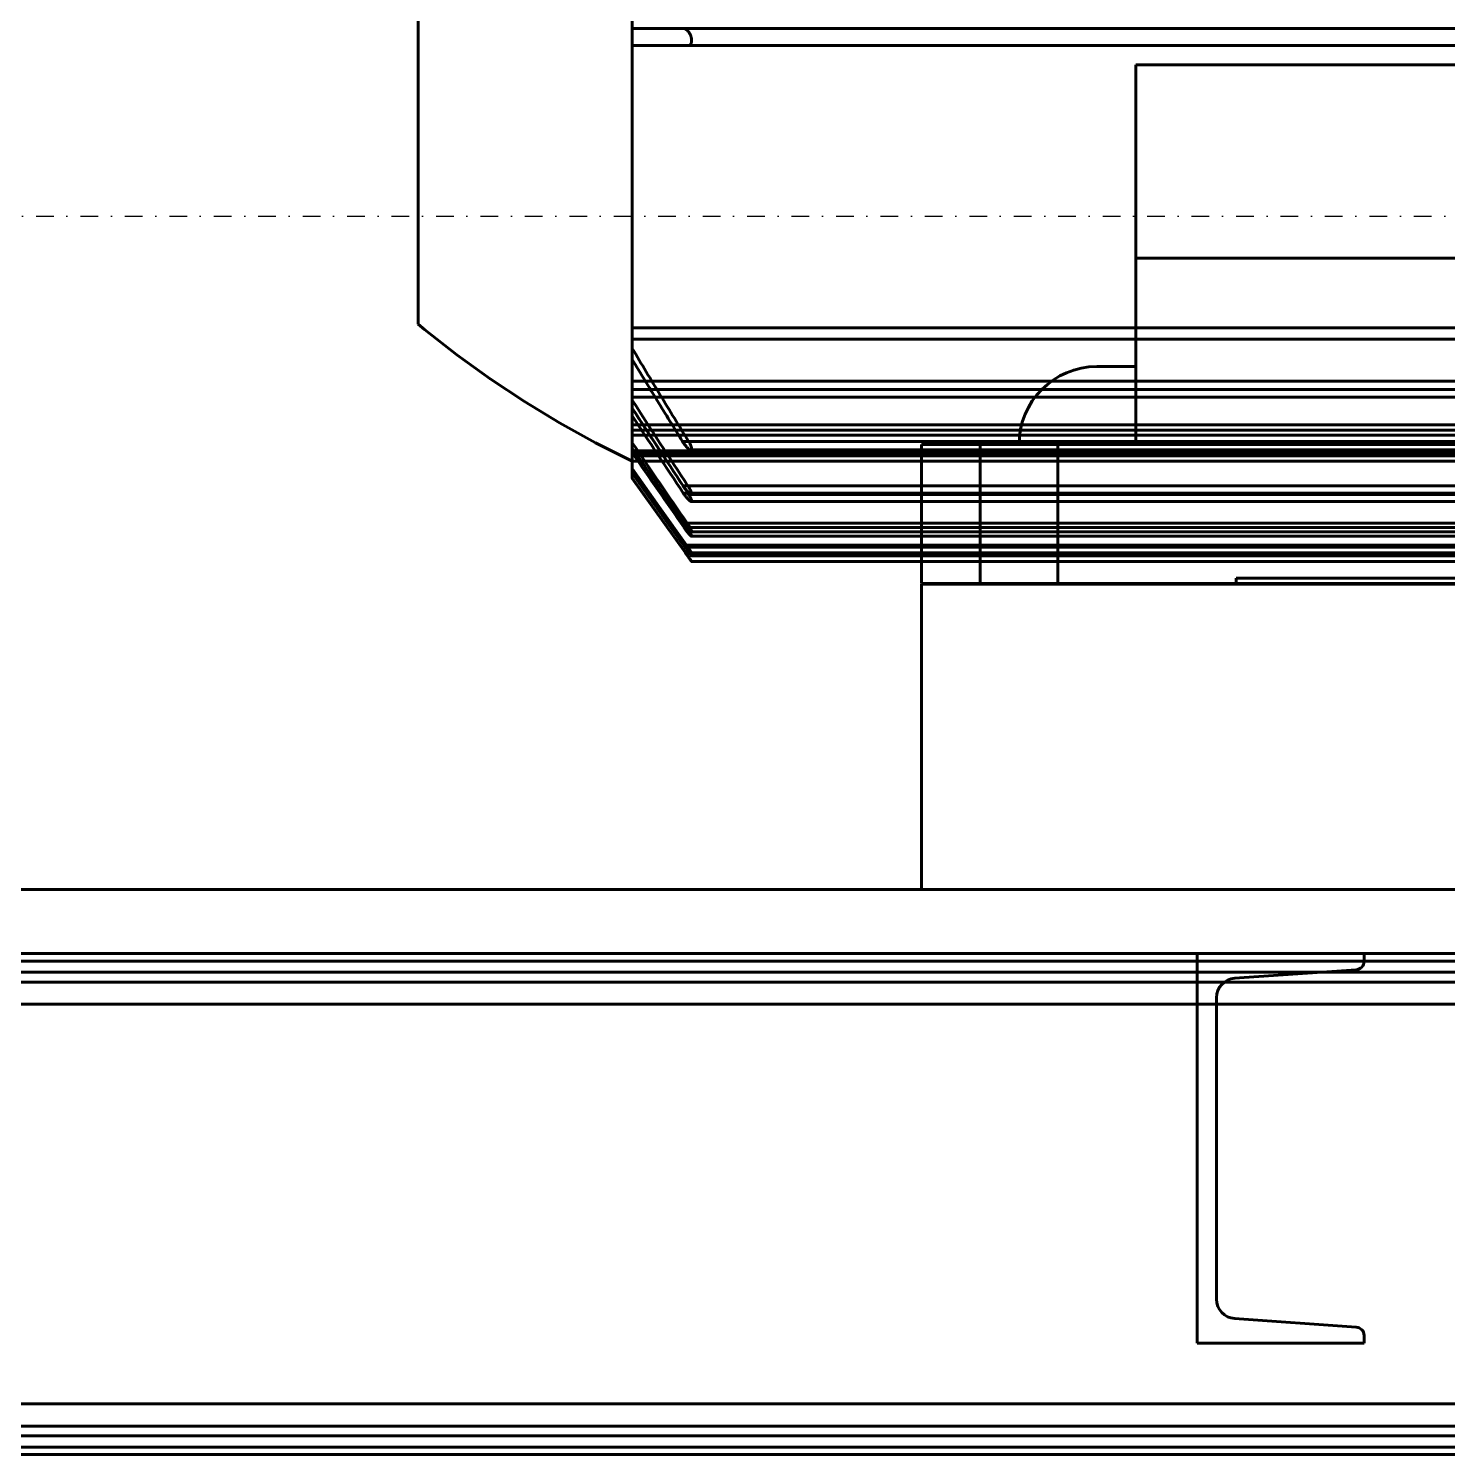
# Model space of a CAD drawing. Header units: millimetres. Extents: x -1437 to 2444, y -445 to 905.
# Drawn here: x 1100 to 1610, y -445 to 68 of the extents above; entities that cross this region are included whole.
import ezdxf

# ---------------------------------------------------------------- set-up
doc = ezdxf.new("R2010")
doc.units = ezdxf.units.MM
doc.linetypes.add('虛線圓點', pattern=[15.875, 6.35, -4.7625, 0, -4.7625])
doc.layers.add('A-FLOR-LEVL', color=51, linetype='Continuous', lineweight=30)
doc.layers.add('G-IMPT', color=8, linetype='Continuous', lineweight=40)

# ---------------------------------------------------------------- blocks, each defined once
blk = doc.blocks.new('A3-PCW-PUMP-300X250_dwg_11_PART_ligp6vd3nh57nxv0ca5b7lvza________in_ASM_CPKN_3e_250_400-7417975-前')
at = {"layer": 'G-IMPT', "lineweight": 60}
for p, q in [((1240, -38.76), (1240, 183)), ((1317, 99.84), (1317, 67.5)), ((1317, 67.5), (1317, 61.34)), ((1317, 67.5), (1317, 61.34)), ((1335.29, 67.5), (1317, 67.5)), ((2073.6, 67.5), (1317, 67.5)), ((1335.29, 67.5), (1317, 67.5)), ((1317, 67.5), (2073.6, 67.5)), ((1317, 67.5), (1317, 61.34)), ((1317, 67.5), (1317, 61.34)), ((2055.31, 67.5), (1335.29, 67.5)), ((1335.29, 67.5), (2055.31, 67.5)), ((1335.29, 67.5), (2055.31, 67.5)), ((1317, 61.34), (1317, -40.04)), ((1317, 61.34), (1317, -59.2)), ((1317, 61.34), (1337.01, 61.34)), ((1317, 61.34), (2073.6, 61.34)), ((1317, 61.34), (1337.01, 61.34)), ((2073.6, 61.34), (1317, 61.34)), ((1337.01, 61.34), (2053.59, 61.34)), ((1337.01, 61.34), (2053.59, 61.34)), ((1337.01, 61.34), (2053.59, 61.34)), ((1843, 54.46), (1498, 54.46)), ((1498, 54.46), (1498, -15.09)), ((1498, 54.46), (1843, 54.46)), ((1498, 54.46), (1498, -15.09)), ((1498, 54.46), (1498, -82)), ((1498, -82), (1498, 54.46)), ((1498, -15.09), (1843, -15.09)), ((1843, -15.09), (1498, -15.09)), ((1498, -54), (1498, -15.09)), ((1498, -15.09), (1498, -54)), ((1317, -40.04), (1317, -44.17)), ((1317, -47.49), (1317, -40.04)), ((1317, -40.04), (2073.6, -40.04)), ((1317, -44.17), (1317, -62.2)), ((2073.6, -44.17), (1317, -44.17)), ((1317, -44.17), (1317, -51.48)), ((1317, -47.49), (1317, -51.48)), ((1484, -54), (1498, -54)), ((1498, -54), (1484, -54)), ((1484, -54), (1498, -54)), ((1498, -54), (1484, -54)), ((1498, -82), (1498, -54)), ((1498, -54), (1498, -82)), ((1317, -59.2), (1317, -62.2)), ((2073.6, -59.2), (1317, -59.2)), ((1317, -59.2), (1317, -66.08)), ((1317, -62.2), (1317, -65.01)), ((1317, -62.2), (1317, -74.97)), ((1317, -68.99), (1317, -62.2)), ((1317, -62.2), (2073.6, -62.2)), ((2073.6, -62.2), (1317, -62.2)), ((1317, -62.2), (1317, -68.99)), ((1317, -65.01), (1317, -76.87)), ((2073.6, -65.01), (1317, -65.01)), ((1317, -65.01), (1317, -71.72)), ((1317, -68.99), (1317, -66.08)), ((1317, -68.99), (1317, -71.72)), ((1317, -74.97), (1317, -76.87)), ((2073.6, -74.97), (1317, -74.97)), ((1317, -74.97), (1317, -81.43)), ((1317, -76.87), (1317, -78.62)), ((1317, -76.87), (1317, -84.34)), ((1317, -83.29), (1317, -76.87)), ((1317, -76.87), (2073.6, -76.87)), ((1317, -83.29), (1317, -76.87)), ((1317, -76.87), (2073.6, -76.87)), ((1317, -78.62), (1317, -85.29)), ((2073.6, -78.62), (1317, -78.62)), ((1317, -78.62), (1317, -85)), ((1317, -81.43), (1317, -83.29)), ((2055.54, -80.89), (1335.06, -80.89)), ((2053.36, -80.89), (1337.24, -80.89)), ((1999, -82), (1421, -82)), ((1421, -82), (1456, -82)), ((1421, -132), (1421, -82)), ((1421, -82), (1456, -82)), ((1421, -82), (1421, -132)), ((1421, -132), (1421, -82)), ((1999, -82), (1421, -82)), ((1421, -132), (1421, -82)), ((1442, -82), (1442, -132)), ((1442, -82), (1442, -132)), ((1442, -82), (1456, -82)), ((1442, -82), (1456, -82)), ((1470, -82), (1456, -82)), ((1470, -82), (1456, -82)), ((1470, -82), (1456, -82)), ((1470, -82), (1456, -82)), ((1456, -82), (1498, -82)), ((1498, -82), (1456, -82)), ((1470, -132), (1470, -82)), ((1470, -132), (1470, -82)), ((1498, -82), (1843, -82)), ((1498, -82), (1843, -82)), ((1317, -83.29), (1317, -85)), ((1317, -84.34), (1317, -85.29)), ((1317, -84.34), (2073.6, -84.34)), ((1317, -90.58), (1317, -84.34)), ((1317, -85.29), (1317, -86.1)), ((1317, -85.29), (1317, -87.97)), ((1317, -91.51), (1317, -85.29)), ((1317, -85.29), (2073.6, -85.29)), ((1317, -91.51), (1317, -85.29)), ((1317, -85.29), (2073.6, -85.29)), ((1317, -86.1), (1317, -88.04)), ((2073.6, -86.1), (1317, -86.1)), ((1317, -86.1), (1317, -92.31)), ((1338.06, -83.97), (2052.54, -83.97)), ((1317, -87.97), (1317, -88.04)), ((2073.6, -87.97), (1317, -87.97)), ((1317, -87.97), (1317, -94.13)), ((1317, -94.2), (1317, -88.04)), ((1317, -88.04), (2073.6, -88.04)), ((1317, -90.58), (1317, -91.51)), ((1317, -91.51), (1317, -92.31)), ((1317, -94.13), (1317, -94.2)), ((1317, -94.2), (1336.13, -120.98)), ((1336.13, -120.98), (1317, -94.2)), ((1335.29, -96.92), (2055.31, -96.92)), ((2053.59, -96.92), (1337.01, -96.92)), ((2055.26, -99.45), (1335.34, -99.45)), ((1336.97, -99.45), (2053.63, -99.45)), ((1338.17, -100), (2052.43, -100)), ((1338.19, -102.53), (2052.41, -102.53)), ((1335.57, -110.26), (2055.03, -110.26)), ((1335.62, -111.88), (2054.98, -111.88)), ((2053.91, -111.88), (1336.69, -111.88)), ((1336.73, -110.26), (2053.87, -110.26)), ((1338.26, -113.34), (2052.33, -113.34)), ((1338.28, -114.96), (2052.32, -114.96)), ((1335.85, -118.14), (2054.75, -118.14)), ((1335.9, -118.93), (2054.7, -118.93)), ((2054.47, -120.98), (1336.13, -120.98)), ((1336.18, -120.98), (2054.42, -120.98)), ((2054.19, -118.93), (1336.41, -118.93)), ((2054.15, -118.14), (1336.45, -118.14)), ((1338.32, -121.22), (2052.28, -121.22)), ((1338.33, -122.01), (2052.27, -122.01)), ((1338.34, -124.06), (2052.26, -124.06)), ((1534, -132), (1421, -132)), ((1421, -132), (1534, -132)), ((1534, -132), (1421, -132)), ((1421, -132), (1534, -132)), ((1999, -132.25), (1421, -132.25)), ((1421, -132.25), (1999, -132.25)), ((1421, -132.25), (1999, -132.25)), ((1421, -242), (1421, -132.25)), ((1421, -242), (1421, -132.25)), ((1421, -242), (1421, -132.25)), ((1421, -242), (1421, -132.25)), ((1999, -132.25), (1421, -132.25)), ((1534, -132), (1423, -132)), ((1423, -132), (1534, -132)), ((1423, -132.25), (1423, -132)), ((1423, -132), (1423, -132.25)), ((1423, -132), (1534, -132)), ((1534, -132), (1423, -132)), ((1423, -132.25), (1423, -132)), ((1423, -132.25), (1423, -132)), ((1997, -132.25), (1423, -132.25)), ((1423, -132.25), (1997, -132.25)), ((1997, -132.25), (1423, -132.25)), ((1423, -132.25), (1997, -132.25)), ((1442, -132), (1456, -132)), ((1442, -132), (1456, -132)), ((1456, -132), (1470, -132)), ((1456, -132), (1470, -132)), ((1534, -130), (1534, -132)), ((1829, -130), (1534, -130)), ((1534, -132), (1534, -130)), ((1534, -130), (1829, -130)), ((1534, -130), (1829, -130)), ((1534, -132), (1534, -130)), ((1829, -130), (1534, -130)), ((1534, -130), (1534, -132)), ((1534, -132), (1829, -132)), ((1829, -132), (1534, -132)), ((1534, -132), (1829, -132)), ((1829, -132), (1534, -132)), ((1421, -242), (1999, -242)), ((1999, -242), (1421, -242)), ((1999, -242), (1421, -242)), ((1999, -242), (1421, -242))]:
    blk.add_line(p, q, dxfattribs=at)
at = {"layer": 'G-IMPT', "lineweight": 60, "flags": 128}
for points in [[(1317, -88.04), (1303.79, -81.41), (1290.85, -74.25), (1278.21, -66.58), (1265.89, -58.42), (1253.91, -49.76), (1242.28, -40.64), (1240, -38.76)], [(1336.45, -118.14), (1326.72, -104.36), (1317, -90.58)], [(1335.85, -118.14), (1326.42, -104.83), (1317, -91.51)], [(1336.41, -118.93), (1326.7, -105.22), (1317, -91.51)], [(1317, -92.31), (1326.45, -105.62), (1335.9, -118.93)], [(1317, -94.13), (1326.59, -107.56), (1336.18, -120.98)]]:
    blk.add_lwpolyline(points, dxfattribs=at)
at = {"layer": 'G-IMPT', "lineweight": 60}
for centre, radius, start, end in [((1484, -82), 28, 90, 180), ((1484, -82), 28, 90, 180), ((1484, -82), 28, 90, 180), ((1484, -82), 28, 90, 180), ((4636.49, 2065.6), 3945.01, 212.70734, 213.24131), ((4975.53, 2307.57), 4362.66, 213.00752, 213.44599), ((5020.75, 2337.11), 4416.68, 213.0094, 213.48185), ((5423.87, 2624.87), 4913.05, 213.28919, 213.67685), ((8635.17, 4906.14), 8856.16, 214.275734, 214.501764), ((9815.35, 5749.02), 10307.17, 214.461327, 214.643372), ((9883.44, 5795.86), 10389.81, 214.461828, 214.653236), ((11397.01, 6876.89), 12250.49, 214.631366, 214.784299)]:
    blk.add_arc(centre, radius, start, end, dxfattribs=at)
for points, knots in [([(1335.29, 67.5), (1335.41, 67.5), (1335.63, 67.47), (1335.92, 67.38), (1336.15, 67.26), (1336.33, 67.16), (1336.5, 67.04), (1336.67, 66.9), (1336.84, 66.74), (1337.01, 66.57), (1337.17, 66.38), (1337.33, 66.18), (1337.48, 65.96), (1337.62, 65.73), (1337.76, 65.48), (1337.88, 65.22), (1338, 64.95), (1338.1, 64.67), (1338.19, 64.38), (1338.25, 64.09), (1338.3, 63.79), (1338.34, 63.4), (1338.35, 62.94), (1338.28, 62.53), (1338.18, 62.24), (1338.1, 62.05), (1338, 61.88), (1337.89, 61.73), (1337.76, 61.61), (1337.63, 61.51), (1337.49, 61.43), (1337.29, 61.36), (1337.12, 61.34), (1337.01, 61.34)], [0, 0, 0, 0, 0.055556, 0.111111, 0.138889, 0.166667, 0.194444, 0.222222, 0.25, 0.277778, 0.305556, 0.333333, 0.361111, 0.388889, 0.416667, 0.444444, 0.472222, 0.5, 0.527778, 0.555556, 0.583333, 0.611111, 0.666667, 0.722222, 0.75, 0.777778, 0.805556, 0.833333, 0.861111, 0.888889, 0.916667, 0.944444, 1, 1, 1, 1]), ([(1337.01, 61.34), (1337.12, 61.34), (1337.29, 61.36), (1337.49, 61.43), (1337.63, 61.51), (1337.76, 61.61), (1337.89, 61.73), (1338, 61.87), (1338.1, 62.04), (1338.18, 62.24), (1338.28, 62.53), (1338.35, 62.94), (1338.34, 63.4), (1338.3, 63.79), (1338.25, 64.08), (1338.19, 64.37), (1338.1, 64.66), (1338, 64.95), (1337.88, 65.22), (1337.76, 65.48), (1337.62, 65.73), (1337.48, 65.96), (1337.33, 66.18), (1337.17, 66.38), (1337.01, 66.57), (1336.84, 66.74), (1336.67, 66.9), (1336.5, 67.04), (1336.33, 67.16), (1336.15, 67.26), (1335.92, 67.38), (1335.63, 67.47), (1335.41, 67.5), (1335.29, 67.5)], [0, 0, 0, 0, 0.055556, 0.083333, 0.111111, 0.138889, 0.166667, 0.194444, 0.222222, 0.25, 0.277778, 0.333333, 0.388889, 0.416667, 0.444444, 0.472222, 0.5, 0.527778, 0.555556, 0.583333, 0.611111, 0.638889, 0.666667, 0.694444, 0.722222, 0.75, 0.777778, 0.805556, 0.833333, 0.861111, 0.888889, 0.944444, 1, 1, 1, 1]), ([(1335.06, -80.89), (1335.17, -81.06), (1335.39, -81.39), (1335.67, -81.8), (1335.9, -82.1), (1336.07, -82.32), (1336.25, -82.53), (1336.42, -82.74), (1336.59, -82.93), (1336.76, -83.11), (1336.93, -83.27), (1337.1, -83.42), (1337.26, -83.56), (1337.41, -83.68), (1337.56, -83.78), (1337.7, -83.86), (1337.83, -83.92), (1337.95, -83.96), (1338.06, -83.98), (1338.15, -83.96), (1338.22, -83.92), (1338.3, -83.83), (1338.36, -83.65), (1338.33, -83.38), (1338.28, -83.12), (1338.22, -82.9), (1338.14, -82.67), (1338.05, -82.43), (1337.94, -82.18), (1337.82, -81.93), (1337.69, -81.67), (1337.51, -81.32), (1337.35, -81.06), (1337.24, -80.89)], [0, 0, 0, 0, 0.055556, 0.111111, 0.138889, 0.166667, 0.194444, 0.222222, 0.25, 0.277778, 0.305556, 0.333333, 0.361111, 0.388889, 0.416667, 0.444444, 0.472222, 0.5, 0.527778, 0.555556, 0.583333, 0.611111, 0.666667, 0.722222, 0.75, 0.777778, 0.805556, 0.833333, 0.861111, 0.888889, 0.916667, 0.944444, 1, 1, 1, 1]), ([(1335.29, -96.92), (1335.52, -97.26), (1335.97, -97.9), (1336.56, -98.64), (1337.01, -99.14), (1337.28, -99.41), (1337.48, -99.59), (1337.62, -99.71), (1337.76, -99.82), (1337.87, -99.89), (1337.95, -99.93), (1338.04, -99.97), (1338.15, -100), (1338.24, -100), (1338.3, -99.94), (1338.34, -99.84), (1338.35, -99.7), (1338.32, -99.52), (1338.25, -99.3), (1338.16, -99.04), (1338.02, -98.69), (1337.66, -97.97), (1337.3, -97.35), (1337.01, -96.92)], [0, 0, 0, 0, 0.111111, 0.222222, 0.277778, 0.333333, 0.361111, 0.388889, 0.416667, 0.444444, 0.461806, 0.479167, 0.513889, 0.548611, 0.583333, 0.618056, 0.652778, 0.6875, 0.722222, 0.756944, 0.791667, 0.861111, 1, 1, 1, 1]), ([(1335.34, -99.45), (1335.45, -99.61), (1335.68, -99.94), (1335.97, -100.34), (1336.2, -100.65), (1336.37, -100.87), (1336.55, -101.08), (1336.72, -101.28), (1336.88, -101.48), (1337.05, -101.66), (1337.21, -101.83), (1337.37, -101.98), (1337.52, -102.12), (1337.66, -102.25), (1337.8, -102.35), (1337.92, -102.43), (1338.02, -102.49), (1338.12, -102.53), (1338.21, -102.53), (1338.27, -102.51), (1338.31, -102.47), (1338.35, -102.37), (1338.34, -102.17), (1338.26, -101.89), (1338.16, -101.62), (1338.08, -101.41), (1337.97, -101.19), (1337.85, -100.95), (1337.72, -100.71), (1337.59, -100.46), (1337.45, -100.2), (1337.24, -99.87), (1337.08, -99.61), (1336.97, -99.45)], [0, 0, 0, 0, 0.055556, 0.111111, 0.138889, 0.166667, 0.194444, 0.222222, 0.25, 0.277778, 0.305556, 0.333333, 0.361111, 0.388889, 0.416667, 0.444444, 0.472222, 0.5, 0.527778, 0.555556, 0.583333, 0.611111, 0.666667, 0.722222, 0.75, 0.777778, 0.805556, 0.833333, 0.861111, 0.888889, 0.916667, 0.944444, 1, 1, 1, 1]), ([(1336.73, -110.26), (1336.85, -110.43), (1337.02, -110.67), (1337.23, -111.01), (1337.38, -111.25), (1337.53, -111.5), (1337.67, -111.74), (1337.81, -111.97), (1337.93, -112.19), (1338.03, -112.4), (1338.13, -112.6), (1338.21, -112.78), (1338.27, -112.93), (1338.32, -113.07), (1338.35, -113.22), (1338.34, -113.33), (1338.26, -113.35), (1338.15, -113.31), (1338.07, -113.26), (1337.96, -113.17), (1337.84, -113.07), (1337.71, -112.95), (1337.57, -112.81), (1337.43, -112.65), (1337.28, -112.48), (1337.11, -112.3), (1336.95, -112.1), (1336.79, -111.89), (1336.61, -111.68), (1336.44, -111.46), (1336.21, -111.15), (1335.92, -110.75), (1335.69, -110.43), (1335.57, -110.26)], [0, 0, 0, 0, 0.055556, 0.083333, 0.111111, 0.138889, 0.166667, 0.194444, 0.222222, 0.25, 0.277778, 0.305556, 0.333333, 0.361111, 0.388889, 0.444444, 0.5, 0.527778, 0.555556, 0.583333, 0.611111, 0.638889, 0.666667, 0.694444, 0.722222, 0.75, 0.777778, 0.805556, 0.833333, 0.861111, 0.888889, 0.944444, 1, 1, 1, 1]), ([(1335.62, -111.88), (1335.74, -112.04), (1335.97, -112.36), (1336.25, -112.76), (1336.48, -113.07), (1336.66, -113.29), (1336.83, -113.51), (1336.99, -113.71), (1337.16, -113.91), (1337.32, -114.09), (1337.47, -114.26), (1337.61, -114.42), (1337.75, -114.56), (1337.87, -114.69), (1337.99, -114.79), (1338.09, -114.87), (1338.18, -114.93), (1338.27, -114.97), (1338.35, -114.95), (1338.34, -114.83), (1338.31, -114.68), (1338.26, -114.54), (1338.19, -114.38), (1338.11, -114.2), (1338.01, -114.01), (1337.9, -113.8), (1337.77, -113.57), (1337.64, -113.34), (1337.49, -113.11), (1337.34, -112.86), (1337.19, -112.62), (1336.98, -112.29), (1336.81, -112.04), (1336.69, -111.88)], [0, 0, 0, 0, 0.055556, 0.111111, 0.138889, 0.166667, 0.194444, 0.222222, 0.25, 0.277778, 0.305556, 0.333333, 0.361111, 0.388889, 0.416667, 0.444444, 0.472222, 0.5, 0.555556, 0.611111, 0.638889, 0.666667, 0.694444, 0.722222, 0.75, 0.777778, 0.805556, 0.833333, 0.861111, 0.888889, 0.916667, 0.944444, 1, 1, 1, 1]), ([(1336.45, -118.14), (1336.57, -118.3), (1336.75, -118.55), (1336.97, -118.88), (1337.13, -119.12), (1337.29, -119.36), (1337.44, -119.59), (1337.59, -119.82), (1337.72, -120.03), (1337.85, -120.24), (1337.97, -120.44), (1338.08, -120.61), (1338.16, -120.77), (1338.23, -120.91), (1338.31, -121.07), (1338.36, -121.2), (1338.33, -121.23), (1338.27, -121.2), (1338.21, -121.15), (1338.13, -121.07), (1338.03, -120.97), (1337.92, -120.85), (1337.8, -120.71), (1337.66, -120.55), (1337.52, -120.37), (1337.37, -120.19), (1337.21, -119.99), (1337.06, -119.78), (1336.89, -119.56), (1336.72, -119.34), (1336.49, -119.03), (1336.21, -118.63), (1335.97, -118.3), (1335.85, -118.14)], [0, 0, 0, 0, 0.055556, 0.083333, 0.111111, 0.138889, 0.166667, 0.194444, 0.222222, 0.25, 0.277778, 0.305556, 0.333333, 0.361111, 0.388889, 0.444444, 0.5, 0.527778, 0.555556, 0.583333, 0.611111, 0.638889, 0.666667, 0.694444, 0.722222, 0.75, 0.777778, 0.805556, 0.833333, 0.861111, 0.888889, 0.944444, 1, 1, 1, 1]), ([(1335.9, -118.93), (1336.02, -119.09), (1336.25, -119.41), (1336.54, -119.81), (1336.76, -120.12), (1336.93, -120.35), (1337.1, -120.57), (1337.26, -120.78), (1337.41, -120.98), (1337.56, -121.16), (1337.7, -121.34), (1337.83, -121.5), (1337.94, -121.64), (1338.05, -121.76), (1338.15, -121.86), (1338.25, -121.97), (1338.33, -122.03), (1338.36, -121.99), (1338.3, -121.85), (1338.22, -121.7), (1338.13, -121.53), (1338, -121.31), (1337.85, -121.07), (1337.72, -120.87), (1337.59, -120.65), (1337.4, -120.38), (1337.21, -120.08), (1337.05, -119.84), (1336.8, -119.48), (1336.59, -119.17), (1336.41, -118.93)], [0, 0, 0, 0, 0.055556, 0.111111, 0.138889, 0.166667, 0.194444, 0.222222, 0.25, 0.277778, 0.305556, 0.333333, 0.361111, 0.388889, 0.416667, 0.444444, 0.5, 0.555556, 0.611111, 0.638889, 0.666667, 0.708333, 0.75, 0.770833, 0.791667, 0.833333, 0.875, 0.895833, 0.916667, 1, 1, 1, 1]), ([(1336.18, -120.98), (1336.3, -121.15), (1336.53, -121.47), (1336.81, -121.87), (1337.03, -122.19), (1337.19, -122.41), (1337.35, -122.63), (1337.5, -122.85), (1337.64, -123.05), (1337.78, -123.24), (1337.9, -123.42), (1338.01, -123.58), (1338.11, -123.72), (1338.19, -123.84), (1338.26, -123.94), (1338.33, -124.04), (1338.35, -124.07), (1338.33, -124.05), (1338.29, -123.99), (1338.2, -123.88), (1338.09, -123.72), (1337.99, -123.58), (1337.87, -123.42), (1337.74, -123.24), (1337.61, -123.05), (1337.46, -122.85), (1337.31, -122.63), (1337.15, -122.41), (1336.99, -122.18), (1336.77, -121.87), (1336.48, -121.47), (1336.25, -121.15), (1336.13, -120.98)], [0, 0, 0, 0, 0.055556, 0.111111, 0.138889, 0.166667, 0.194444, 0.222222, 0.25, 0.277778, 0.305556, 0.333333, 0.361111, 0.388889, 0.416667, 0.444444, 0.5, 0.527778, 0.555556, 0.611111, 0.638889, 0.666667, 0.694444, 0.722222, 0.75, 0.777778, 0.805556, 0.833333, 0.861111, 0.888889, 0.944444, 1, 1, 1, 1])]:
    blk.add_open_spline(points, degree=3, knots=knots, dxfattribs=at)
for points in [[(1337.24, -80.89), (1333.82, -75.35), (1327.03, -64.25), (1320.33, -53.08), (1317, -47.49)], [(1317, -51.48), (1319.98, -56.41), (1325.96, -66.23), (1332.02, -76.01), (1335.06, -80.89)]]:
    blk.add_open_spline(points, degree=3, dxfattribs=at)
blk = doc.blocks.new('A3-PCW-PUMP-300X250_dwg_12_PART_Standard_baseplate_1905002_1_400_in_ASM_CPKN_3e_250_400-7417976-前')
at = {"layer": 'G-IMPT', "lineweight": 60}
for p, q in [((2040, -242), (610, -242)), ((2040, -242), (610, -242)), ((2040, -242), (1059, -242)), ((1059, -242), (2040, -242)), ((50, -265), (2050, -265)), ((50, -265), (2050, -265)), ((610, -265), (2040, -265)), ((2040, -265), (610, -265)), ((1520, -265), (1040, -265)), ((1040, -265), (1520, -265)), ((1520, -265), (1059, -265)), ((1059, -265), (1520, -265)), ((1520, -405), (1520, -265)), ((1520, -405), (1520, -265)), ((1520, -265), (1580, -265)), ((1580, -265), (1520, -265)), ((1970, -265), (1580, -265)), ((1580, -265), (1580, -267.8)), ((1580, -267.8), (1580, -265)), ((1580, -265), (1970, -265)), ((1970, -265), (1580, -265)), ((1580, -265), (1970, -265)), ((2050, -267.67), (50, -267.67)), ((2050, -267.67), (50, -267.67)), ((1577.21, -270.8), (1533.51, -273.85)), ((1533.51, -273.85), (1577.21, -270.8)), ((2050, -271.66), (50, -271.66)), ((2050, -271.66), (50, -271.66)), ((2050, -275.22), (50, -275.22)), ((2050, -275.22), (50, -275.22)), ((1527, -280.83), (1527, -389.17)), ((1527, -389.17), (1527, -280.83)), ((2050, -283.2), (50, -283.2)), ((2050, -283.2), (50, -283.2)), ((1533.51, -396.15), (1577.21, -399.2)), ((1577.21, -399.2), (1533.51, -396.15)), ((1580, -402.2), (1580, -405)), ((1580, -402.2), (1580, -405)), ((1580, -405), (1520, -405)), ((1580, -405), (1520, -405)), ((2050, -426.8), (50, -426.8)), ((2050, -426.8), (50, -426.8)), ((2050, -434.78), (50, -434.78)), ((2050, -434.78), (50, -434.78)), ((2050, -438.34), (50, -438.34)), ((2050, -438.34), (50, -438.34)), ((2050, -442.33), (50, -442.33)), ((2050, -442.33), (50, -442.33)), ((50, -445), (2050, -445)), ((2050, -445), (50, -445)), ((130, -445), (1970, -445)), ((130, -445), (1970, -445))]:
    blk.add_line(p, q, dxfattribs=at)
for centre, radius, start, end in [((1577, -267.8), 3, 274, 0), ((1577, -267.8), 3, 274, 0), ((1534, -280.83), 7, 94, 180), ((1534, -280.83), 7, 94, 180), ((1534, -389.17), 7, 180, 266), ((1534, -389.17), 7, 180, 266), ((1577, -402.2), 3, 0, 86), ((1577, -402.2), 3, 0, 86)]:
    blk.add_arc(centre, radius, start, end, dxfattribs=at)

msp = doc.modelspace()

# ---------------------------------------------------------------- linework, layer by layer
at = {"layer": 'A-FLOR-LEVL', "linetype": '虛線圓點'}
msp.add_line((-1437.33, 0), (2203.77, 0), dxfattribs=at)

# ---------------------------------------------------------------- block references
at = {"layer": 'G-IMPT', "lineweight": 60}
for name in ['A3-PCW-PUMP-300X250_dwg_11_PART_ligp6vd3nh57nxv0ca5b7lvza________in_ASM_CPKN_3e_250_400-7417975-前', 'A3-PCW-PUMP-300X250_dwg_12_PART_Standard_baseplate_1905002_1_400_in_ASM_CPKN_3e_250_400-7417976-前']:
    msp.add_blockref(name, (0, 0), dxfattribs=at)

doc.saveas('drawing.dxf')
